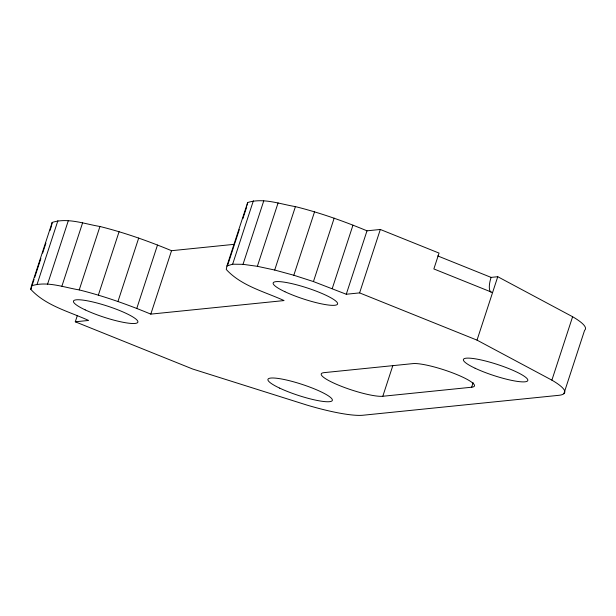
<?xml version="1.0" encoding="UTF-8"?>
<svg xmlns="http://www.w3.org/2000/svg" width="616" height="616" viewBox="0 0 616 616"><rect width="100%" height="100%" fill="white"/><g stroke="black" fill="none" stroke-linecap="round" stroke-linejoin="round"><path stroke-width="0.92" d="M77.362 315.454L75.283 321.798L88.612 320.443C68.884 311.473 45.838 305.782 30.8 289.351L31.455 285.832L52.183 222.415C67.799 217.448 84.423 223.931 99.954 226.488C124.432 232.586 148.248 241.033 171.533 250.697L234.365 244.313M51.69 225.048L52.183 222.415M492.577 292.569L433.857 268.946L439.039 253.091L380.326 229.468L366.997 230.823C343.713 221.152 319.897 212.713 295.418 206.614C279.887 204.058 263.263 197.574 247.647 202.541L226.919 265.958L226.265 269.477C241.303 285.909 264.349 291.599 284.076 300.57L150.804 314.122C127.52 304.45 103.704 296.011 79.225 289.913C63.694 287.349 47.07 280.865 31.455 285.832M247.155 205.174L247.647 202.541M30.8 289.351L34.057 279.387M34.65 277.57L40.872 258.543M42.643 253.107L45.9 243.143M50.05 230.461L51.528 225.926M37.168 284.076L57.904 220.659M47.555 284.199L68.284 220.774M61.9 286.186L82.629 222.769M79.225 289.913L99.954 226.488M98.352 295.118L119.081 231.693M117.979 301.447L138.708 238.03M136.767 308.47L157.496 245.053M150.804 314.122L171.533 250.697M227.45 265.85L234.257 245.014M234.85 243.205L239.293 229.614M242.85 218.742L246.7 206.961M226.919 265.958L232.632 264.202L253.369 200.778M232.632 264.202L243.02 264.326L263.748 200.901M243.02 264.326L257.365 266.312L278.093 202.895M257.365 266.312L274.69 270.039L295.418 206.614M274.69 270.039L293.817 275.244L314.545 211.819M75.283 321.798L192.716 369.038L306.876 405.066A72.68 12.497 18.1 0 0 363.147 415.223L558.612 395.341A72.68 12.497 18.1 0 0 551.882 380.149L477.023 340.132L359.598 292.893L346.269 294.248L313.444 281.574L334.172 218.156M332.232 288.596L352.96 225.179M346.269 294.248L366.997 230.823M359.598 292.893L380.326 229.468M473.134 382.698L471.656 387.225A33.865 5.821 18.1 0 0 455.624 374.066A33.865 5.821 18.1 0 0 412.943 363.609L324.093 372.642A33.865 5.821 18.1 0 0 340.124 385.809A33.865 5.821 18.1 0 0 382.805 396.265L392.877 365.457M477.023 340.132L497.759 276.715L572.611 316.732A72.68 12.497 18.1 0 1 584.599 330.307L563.863 393.724M551.882 380.149L572.611 316.732M437.714 255.917L491.091 277.392L497.759 276.715M382.805 396.265L471.656 387.225M293.817 275.244L313.444 281.574M491.029 292.2A16.932 6.029 -68.1 0 1 491.091 277.392M279.672 388.126A33.865 5.821 18.1 0 0 331.947 400.931A33.865 5.821 18.1 0 0 288.804 380.565A33.865 5.821 18.1 0 0 279.672 388.126M475.136 368.252A33.865 5.821 18.1 0 0 527.412 381.058A33.865 5.821 18.1 0 0 484.268 360.691A33.865 5.821 18.1 0 0 475.136 368.252M284.915 291.722A33.865 5.821 18.1 0 0 337.191 304.527A33.865 5.821 18.1 0 0 294.055 284.161A33.865 5.821 18.1 0 0 284.915 291.722M85.201 309.887A33.865 5.821 18.1 0 0 137.476 322.692A33.865 5.821 18.1 0 0 94.333 302.325A33.865 5.821 18.1 0 0 85.201 309.887"/></g></svg>
